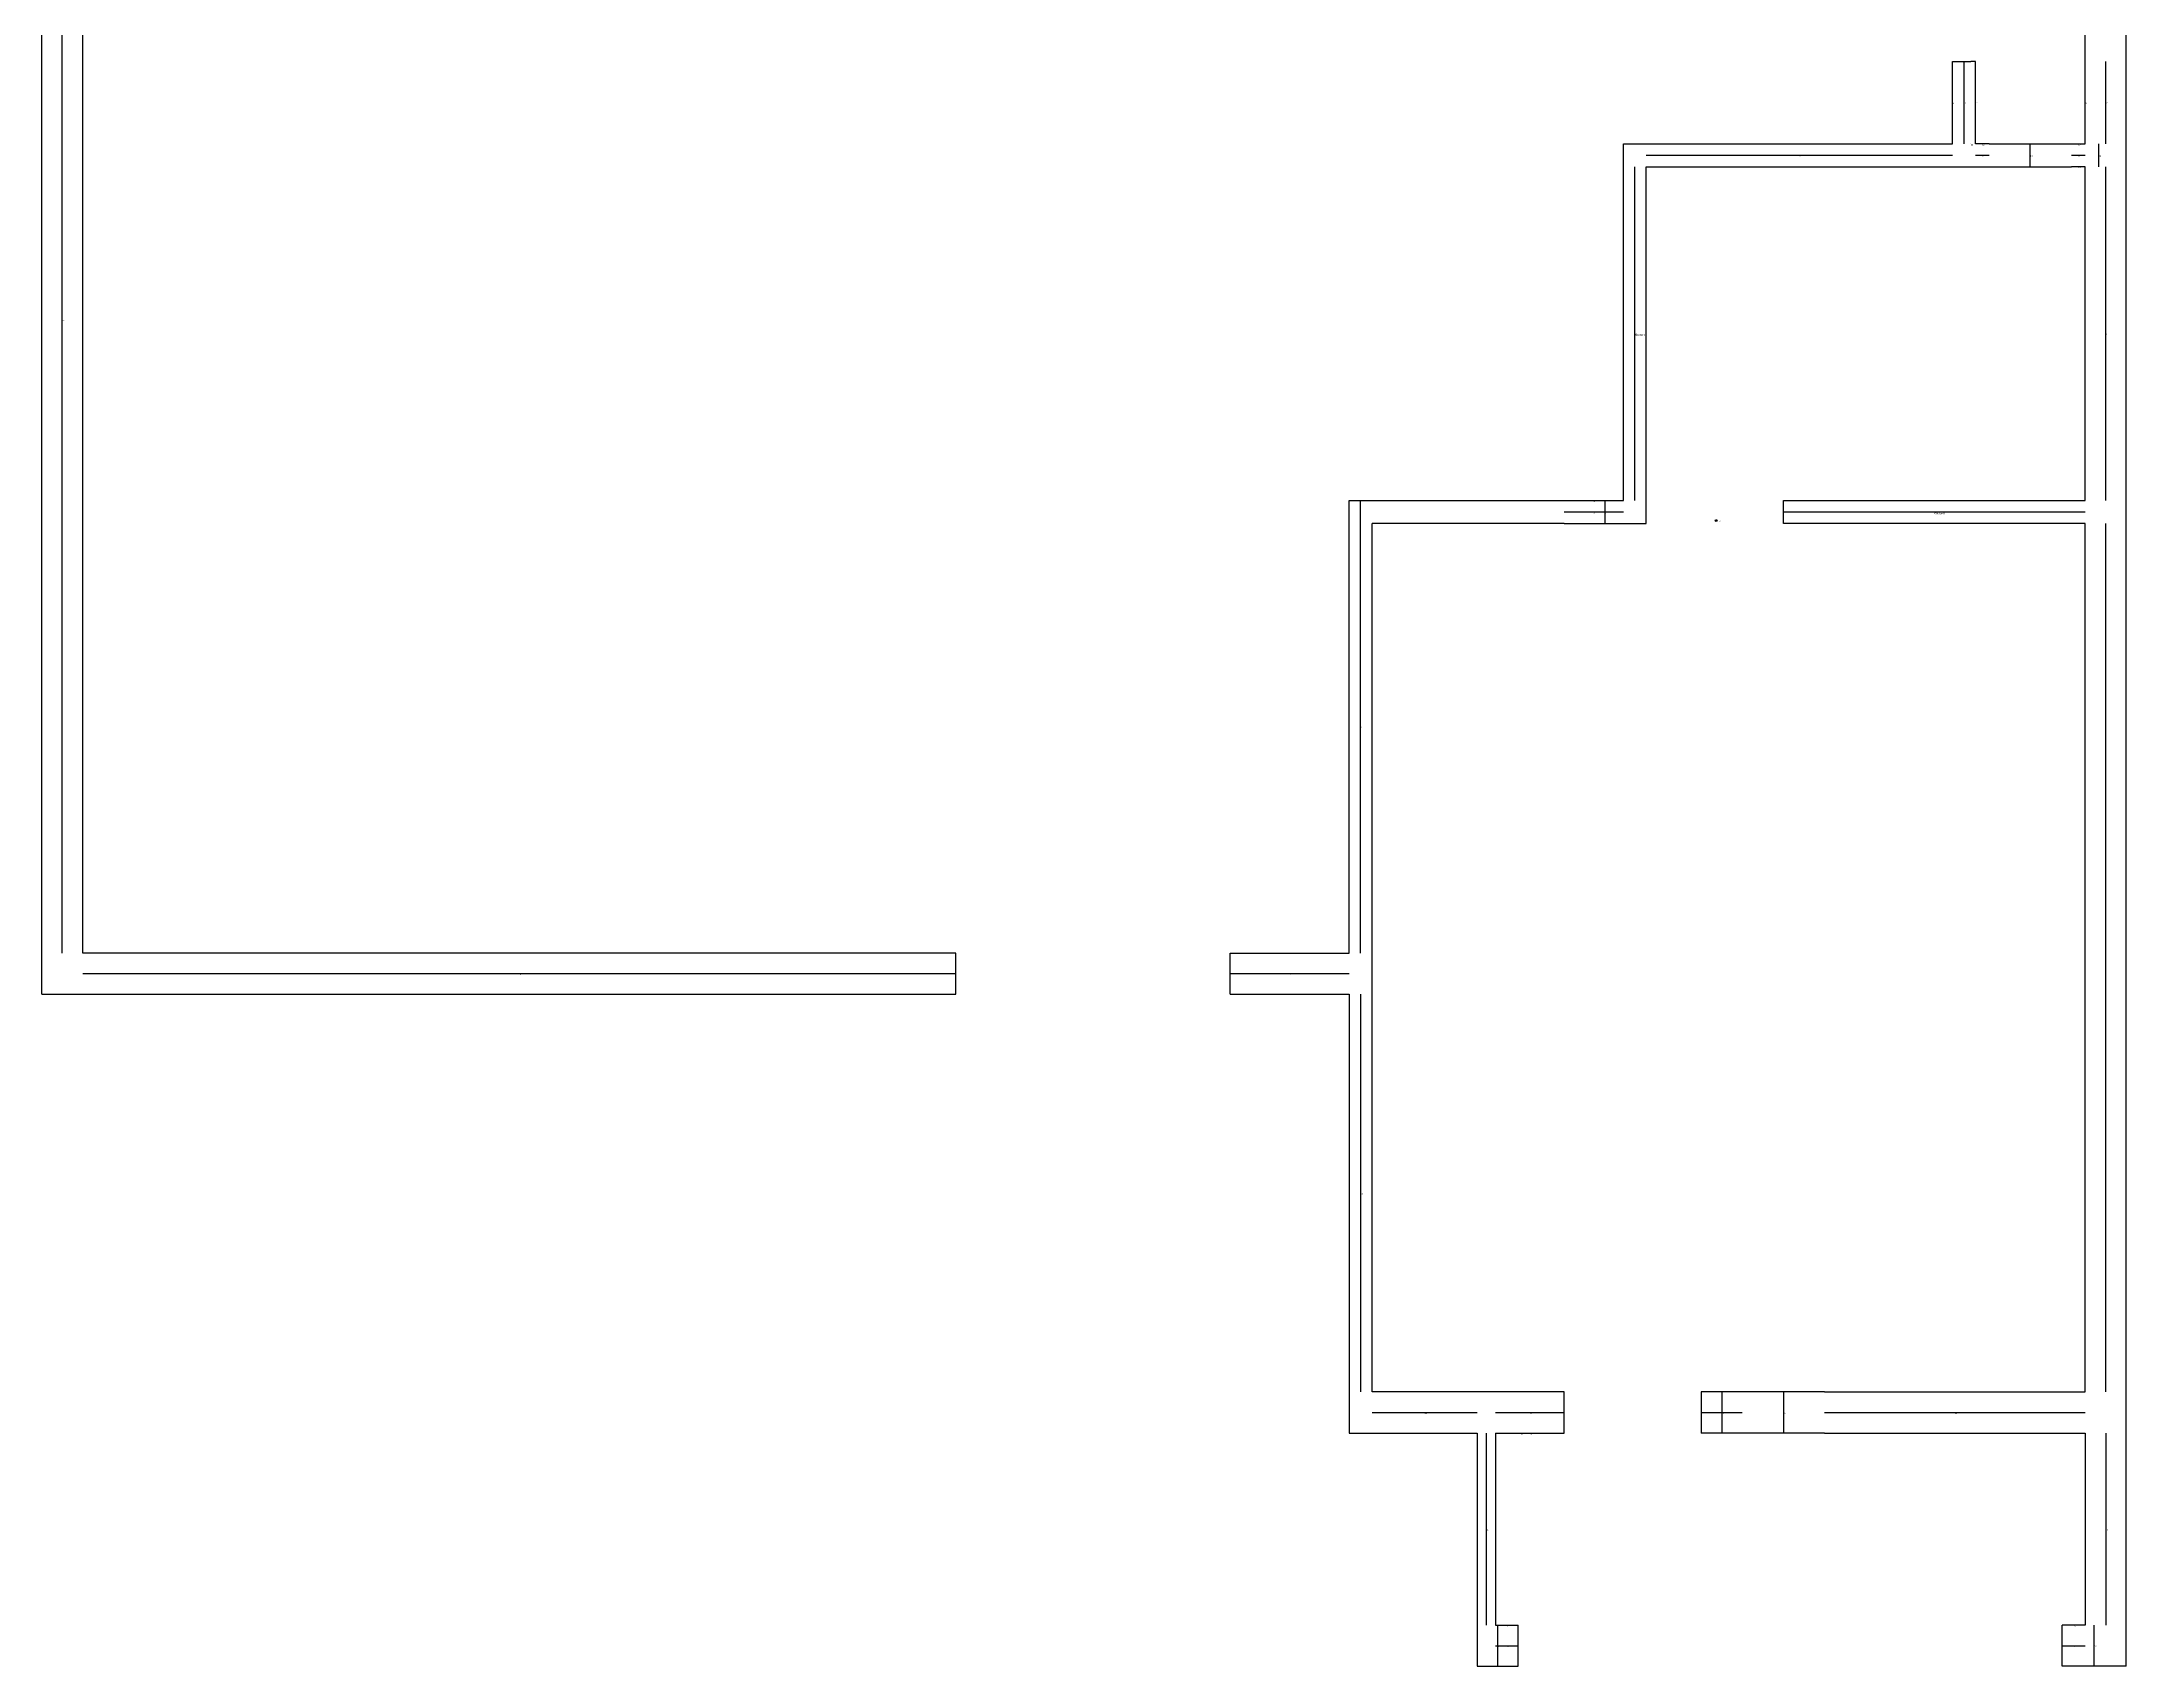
# Model space of a CAD drawing. Header units: metres. Extents: x 328 to 784, y 390 to 981.
# Drawn here: x 328 to 784, y 390 to 745.3 of the extents above; entities that cross this region are included whole.
import ezdxf

# ---------------------------------------------------------------- set-up
doc = ezdxf.new("R2010")
doc.units = ezdxf.units.M

msp = doc.modelspace()

# ---------------------------------------------------------------- linework, layer by layer
at = {"layer": 'centrelines'}
for p, q in [((332.5, 546), (332.5, 823)), ((748.5, 723), (748.5, 741)), ((779.5, 723), (779.5, 741)), ((746, 732), (746, 732)), ((751, 732), (751, 732)), ((775, 732), (775, 732)), ((679, 720.5), (746, 720.5)), ((750, 723), (750, 723)), ((751, 720.5), (754, 720.5)), ((752.5, 723), (752.5, 723)), ((763, 718), (763, 723)), ((772, 720.5), (775, 720.5)), ((773.5, 723), (773.5, 723)), ((778, 718), (778, 723)), ((676.5, 645), (676.5, 718)), ((773.5, 718), (773.5, 718)), ((779.5, 645), (779.5, 718)), ((616.5, 546), (616.5, 645)), ((667.5, 645), (667.5, 645)), ((670, 640), (670, 645)), ((661, 642.5), (674, 642.5)), ((709, 642.5), (775, 642.5)), ((779.5, 450), (779.5, 640)), ((337, 541.5), (528, 541.5)), ((588, 541.5), (614, 541.5)), ((616.5, 537), (616.5, 450)), ((695.5, 450), (695.5, 441)), ((709, 450), (709, 441)), ((619, 445.5), (642, 445.5)), ((646, 445.5), (661, 445.5)), ((691, 445.5), (700, 445.5)), ((718, 445.5), (775, 445.5)), ((644, 441), (644, 399)), ((651.5, 441), (651.5, 441)), ((653.5, 441), (653.5, 441)), ((779.5, 441), (779.5, 399)), ((646.5, 390), (646.5, 399)), ((648.5, 399), (648.5, 399)), ((772.5, 399), (772.5, 399)), ((777, 390), (777, 399)), ((646, 394.5), (651, 394.5)), ((770, 394.5), (775, 394.5))]:
    msp.add_line(p, q, dxfattribs=at)
at = {"layer": 'entity_location'}
msp.add_circle((694.26, 640.6), 0.2, dxfattribs=at)
at = {"layer": 'wall'}
for p, q in [((328, 537), (328, 981)), ((337, 546), (337, 823)), ((775, 741), (775, 759)), ((784, 741), (784, 759)), ((746, 723), (746, 741)), ((746, 741), (750, 741)), ((751, 741), (750, 741)), ((751, 723), (751, 741)), ((775, 723), (775, 741)), ((784, 390), (784, 741)), ((674, 645), (674, 723)), ((674, 723), (746, 723)), ((754, 723), (751, 723)), ((754, 723), (772, 723)), ((772, 723), (775, 723)), ((679, 640), (679, 718)), ((679, 718), (754, 718)), ((754, 718), (772, 718)), ((775, 718), (772, 718)), ((775, 645), (775, 718)), ((614, 546), (614, 645)), ((614, 645), (619, 645)), ((619, 645), (661, 645)), ((661, 645), (674, 645)), ((709, 640), (709, 645)), ((709, 645), (775, 645)), ((619, 450), (619, 640)), ((661, 640), (619, 640)), ((661, 640), (679, 640)), ((775, 640), (709, 640)), ((775, 450), (775, 640)), ((528, 546), (337, 546)), ((528, 537), (528, 546)), ((588, 537), (588, 546)), ((588, 546), (614, 546)), ((328, 537), (528, 537)), ((588, 537), (614, 537)), ((614, 537), (614, 441)), ((661, 450), (619, 450)), ((661, 441), (661, 450)), ((700, 450), (691, 450)), ((691, 450), (691, 441)), ((718, 450), (700, 450)), ((718, 450), (775, 450)), ((614, 441), (642, 441)), ((642, 441), (642, 390)), ((646, 441), (661, 441)), ((646, 441), (646, 399)), ((700, 441), (691, 441)), ((718, 441), (700, 441)), ((718, 441), (775, 441)), ((775, 441), (775, 399)), ((646, 399), (651, 399)), ((651, 390), (651, 399)), ((775, 399), (770, 399)), ((770, 390), (770, 399)), ((642, 390), (651, 390)), ((784, 390), (770, 390))]:
    msp.add_line(p, q, dxfattribs=at)

# ---------------------------------------------------------------- texts
at = {"layer": 'centrelines', "char_height": 0.3, "attachment_point": 1}
for s, insert in [('14', (746, 732)), ('10', (748.5, 732)), ('15', (751, 732)), ('21', (775, 732)), ('20', (779.5, 732)), ('6', (712.5, 720.5)), ('11', (750, 723)), ('9', (752.5, 720.5)), ('12', (752.5, 723)), ('13', (763, 720.5)), ('19', (773.5, 723)), ('17', (773.5, 720.5)), ('18', (778, 720.5)), ('16', (773.5, 718)), ('74', (332.5, 684.5)), ('1', (676.5, 681.5)), ('8', (779.5, 681.5)), ('4', (667.5, 645)), ('2', (667.5, 642.5)), ('3', (670, 642.5)), ('0', (742, 642.5)), ('5', (616.5, 595.5)), ('7', (779.5, 545)), ('47', (432.5, 541.5)), ('22', (601, 541.5)), ('23', (616.5, 493.5)), ('51', (630.5, 445.5)), ('50', (653.5, 445.5)), ('45', (695.5, 445.5)), ('48', (695.5, 445.5)), ('46', (709, 445.5)), ('49', (746.5, 445.5)), ('53', (651.5, 441)), ('52', (653.5, 441)), ('54', (644, 420)), ('55', (779.5, 420)), ('57', (648.5, 399)), ('61', (772.5, 399)), ('58', (646.5, 394.5)), ('60', (648.5, 394.5)), ('63', (772.5, 394.5)), ('62', (777, 394.5))]:
    msp.add_mtext(s, dxfattribs=dict(at, insert=insert))
at = {"layer": 'chosen_line', "color": 3, "char_height": 0.5, "attachment_point": 1}
for insert in [(676.5, 681.5), (742, 642.5)]:
    msp.add_mtext('chosen', dxfattribs=dict(at, insert=insert))
at = {"layer": 'debug', "insert": (694.26, 640.6), "char_height": 0.2, "attachment_point": 1}
msp.add_mtext('694, 640', dxfattribs=at)

doc.saveas('drawing.dxf')
